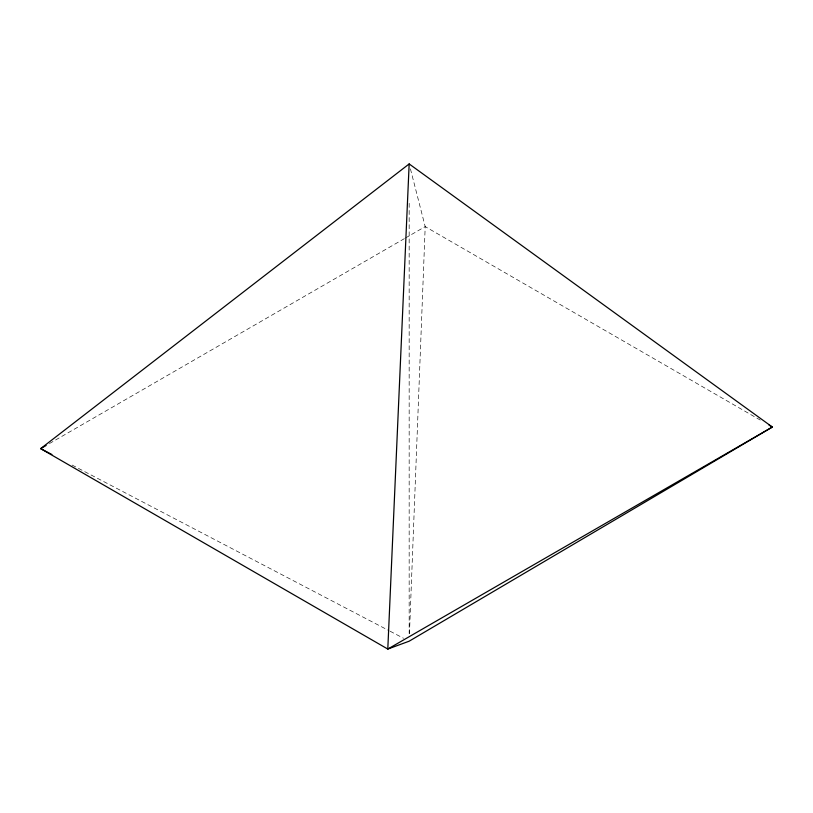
<?xml version="1.0" encoding="UTF-8"?>
<svg xmlns="http://www.w3.org/2000/svg" width="813" height="813" viewBox="0 0 813 813"><rect width="100%" height="100%" fill="white"/><g stroke="black" fill="none" stroke-linecap="round" stroke-linejoin="round"><path stroke-width="0.61" stroke-dasharray="4.07 3.05" d="M409.457 633.591L425.199 226.614L410.423 168.86M49.441 443.552L404.325 238.666M405.423 238.026L425.199 226.614L760.267 420.057M72.113 465.066L388.939 630.624M390.067 631.213L403.543 638.256M409.163 203.321L409.163 633.591"/><path stroke-width="1.22" d="M409.163 163.941L387.801 649.059L409.163 641.193L772.35 427.038L409.163 163.941L40.65 448.634L387.801 649.059L772.35 427.038L769.057 425.138M46.148 445.463L40.65 448.634L51.89 454.497"/></g></svg>
